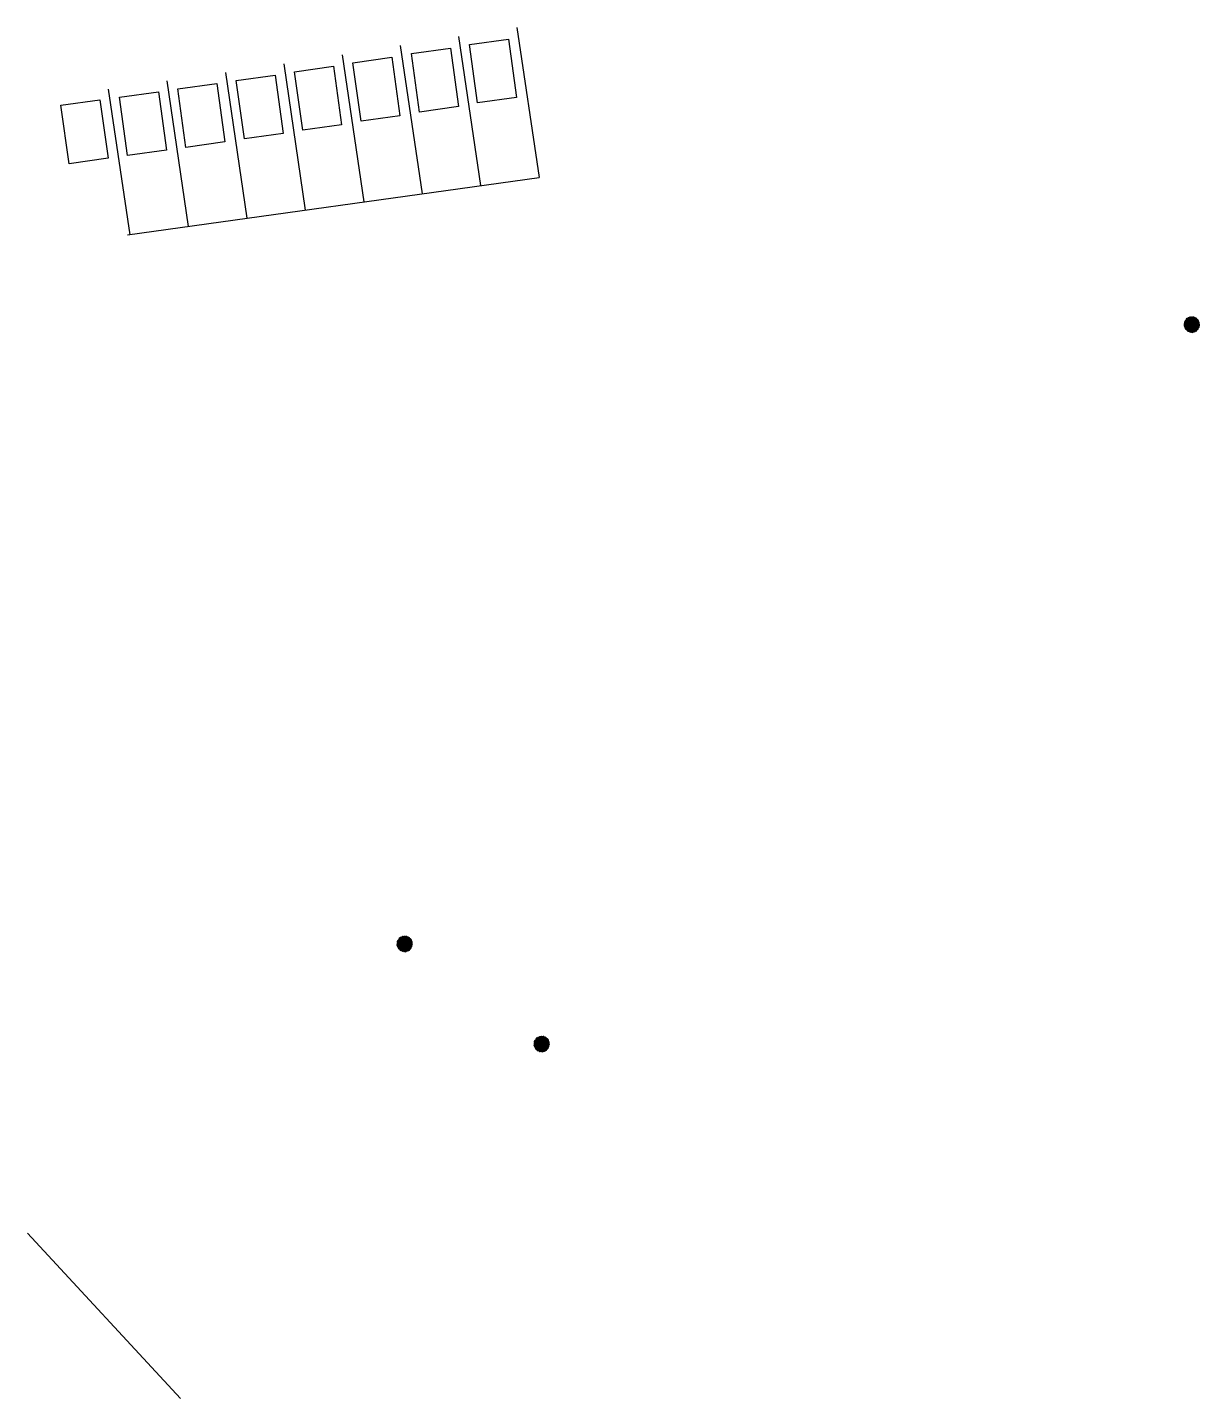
# Model space of a CAD drawing. Header units: metres. Extents: x 362096 to 727297, y 5619965 to 11243182.
# Drawn here: x 726999.3 to 727297.4, y 11242833.6 to 11243182.2 of the extents above.
import ezdxf

# ---------------------------------------------------------------- set-up
doc = ezdxf.new("R2010")
doc.units = ezdxf.units.M
doc.header["$MEASUREMENT"] = 0
doc.layers.get('0').update_dxf_attribs({"color": 252})
for name, color, linetype in [('DETACHED HOUSES', 255, 'Continuous'), ('PFL-BAUM-2D-COL', 7, 'Continuous'), ('RESIDENTIAL ROAD', 250, 'Continuous')]:
    doc.layers.add(name, color=color, linetype=linetype)
doc.layers.get('0').off()
doc.layers.get('0').freeze()

# ---------------------------------------------------------------- blocks, each defined once
blk = doc.blocks.new('PFBDRC33')
h = blk.add_hatch(color=72)
edge = h.paths.add_edge_path()
edge.add_arc((-0.107, 0.369), 0.0943, 53.29827, 155.26435)
edge.add_arc((-0.224, 0.377), 0.0442, 45.02815, 181.5814)
edge.add_arc((-0.298, 0.317), 0.0651, 63.07611, 221.45398)
edge.add_arc((-0.364, 0.227), 0.0506, 70.25972, 205.92275)
edge.add_arc((-0.412, 0.142), 0.0626, 87.83435, 240.86239)
edge.add_arc((-0.409, 0.018), 0.077, 115.09424, 219.33972)
edge.add_arc((-0.434, -0.076), 0.0569, 127.60232, 263.6733)
edge.add_arc((-0.372, -0.172), 0.0785, 150.47039, 253.12065)
edge.add_arc((-0.33, -0.264), 0.0673, 164.67232, 315.9546)
edge.add_arc((-0.236, -0.358), 0.0655, 134.49172, 319.07158)
edge.add_arc((-0.106, -0.398), 0.0802, 181.92224, 313.65698)
edge.add_arc((0.037, -0.386), 0.112, 218.89624, 324.75846)
edge.add_arc((0.163, -0.4), 0.0613, 235.9949, 355.80187)
edge.add_arc((0.259, -0.343), 0.0704, 239.99213, 386.53527)
edge.add_arc((0.337, -0.233), 0.0801, 259.06005, 370.70846)
edge.add_arc((0.347, -0.122), 0.118, 305.63666, 374.64566)
edge.add_arc((0.412, -0.028), 0.0811, 307.86781, 414.63773)
edge.add_arc((0.372, 0.097), 0.105, 325.4071, 420.16728)
edge.add_arc((0.312, 0.219), 0.117, 344.92951, 445.03848)
edge.add_arc((0.214, 0.315), 0.11, 10.52021, 112.80877)
edge.add_arc((0.122, 0.424), 0.0495, 350.37317, 525.89117)
edge.add_arc((0.009, 0.396), 0.0771, 31.91619, 141.05487)
blk.add_lwpolyline([(-0.051, 0.444, 0.476794), (-0.193, 0.408, 0.678027), (-0.268, 0.375, 0.827109), (-0.347, 0.274, 0.672371), (-0.409, 0.205, 0.788535), (-0.442, 0.087, 0.489059), (-0.469, -0.031, 0.674959), (-0.441, -0.133, 0.480463), (-0.395, -0.247, 0.776255), (-0.282, -0.311, 1.040787), (-0.186, -0.401, 0.647763), (-0.051, -0.456, 0.497831), (0.128, -0.45, 0.576228), (0.224, -0.404, 0.743635), (0.322, -0.312, 0.529743), (0.416, -0.218, 0.310551), (0.461, -0.092, 0.502783), (0.459, 0.038, 0.438762), (0.424, 0.188, 0.466887), (0.322, 0.335, 0.478522), (0.171, 0.416, 0.961633), (0.074, 0.436, 0.5158)], format="xyb", close=True)
blk.add_circle((0, 0), 0.0249)
at = {"color": 74}
for points in [[(-0.475, 0.018), (-0.459, 0.03), (-0.464, 0.015), (-0.457, 0.019)], [(-0.474, 0.149), (-0.457, 0.161), (-0.462, 0.146), (-0.455, 0.15)], [(-0.47, 0.047), (-0.453, 0.059), (-0.458, 0.044), (-0.451, 0.048)], [(-0.451, 0.168), (-0.434, 0.179), (-0.439, 0.164), (-0.433, 0.169)], [(-0.417, 0.187), (-0.4, 0.198), (-0.405, 0.183), (-0.398, 0.188)], [(-0.361, 0.314), (-0.344, 0.325), (-0.349, 0.31), (-0.342, 0.315)], [(-0.334, 0.343), (-0.317, 0.355), (-0.322, 0.34), (-0.315, 0.344)], [(-0.275, 0.203), (-0.258, 0.214), (-0.263, 0.199), (-0.256, 0.204)], [(-0.132, 0.159), (-0.115, 0.171), (-0.12, 0.156), (-0.113, 0.16)], [(-0.001, 0.452), (0.015, 0.463), (0.01, 0.448), (0.017, 0.453)], [(0.034, 0.409), (0.051, 0.42), (0.046, 0.405), (0.053, 0.41)], [(0.039, 0.433), (0.056, 0.445), (0.051, 0.43), (0.058, 0.434)], [(0.062, 0.42), (0.079, 0.432), (0.074, 0.417), (0.08, 0.421)], [(0.08, 0.401), (0.097, 0.412), (0.092, 0.397), (0.098, 0.402)], [(0.092, 0.011), (0.109, 0.022), (0.104, 0.007), (0.11, 0.012)], [(0.104, 0.456), (0.12, 0.467), (0.116, 0.452), (0.122, 0.457)], [(0.121, 0.439), (0.137, 0.451), (0.132, 0.436), (0.139, 0.44)], [(0.123, 0.358), (0.14, 0.369), (0.135, 0.354), (0.142, 0.359)], [(0.145, 0.389), (0.161, 0.4), (0.156, 0.385), (0.163, 0.39)], [(0.147, 0.439), (0.164, 0.451), (0.159, 0.436), (0.165, 0.441)], [(0.196, 0.412), (0.213, 0.423), (0.208, 0.408), (0.215, 0.413)], [(0.204, 0.384), (0.221, 0.396), (0.216, 0.381), (0.223, 0.385)], [(0.214, 0.377), (0.231, 0.389), (0.226, 0.374), (0.232, 0.378)], [(0.219, 0.289), (0.235, 0.3), (0.231, 0.285), (0.237, 0.29)], [(0.221, 0.399), (0.238, 0.41), (0.233, 0.395), (0.24, 0.4)], [(0.241, 0.382), (0.257, 0.394), (0.252, 0.379), (0.259, 0.383)], [(0.243, 0.155), (0.259, 0.166), (0.254, 0.151), (0.261, 0.156)], [(0.259, 0.334), (0.276, 0.345), (0.271, 0.33), (0.278, 0.335)], [(0.262, 0.365), (0.278, 0.377), (0.274, 0.362), (0.28, 0.366)], [(0.281, 0.289), (0.298, 0.3), (0.293, 0.285), (0.299, 0.29)], [(0.281, 0.107), (0.298, 0.118), (0.293, 0.103), (0.299, 0.108)], [(0.283, 0.195), (0.3, 0.207), (0.295, 0.192), (0.302, 0.196)], [(0.291, 0.353), (0.307, 0.365), (0.302, 0.35), (0.309, 0.354)], [(0.291, 0.317), (0.307, 0.329), (0.302, 0.314), (0.309, 0.318)], [(0.291, 0.066), (0.307, 0.077), (0.302, 0.062), (0.309, 0.067)], [(0.293, 0.028), (0.31, 0.039), (0.305, 0.024), (0.311, 0.029)], [(0.3, 0.169), (0.317, 0.18), (0.312, 0.165), (0.319, 0.17)], [(0.3, -0.011), (0.317, 0.001), (0.312, -0.014), (0.319, -0.01)], [(0.305, 0.092), (0.322, 0.104), (0.317, 0.089), (0.323, 0.093)], [(0.317, 0.298), (0.334, 0.31), (0.329, 0.295), (0.335, 0.299)], [(0.317, 0.257), (0.334, 0.269), (0.329, 0.254), (0.335, 0.258)], [(0.324, 0.202), (0.341, 0.214), (0.336, 0.199), (0.343, 0.203)], [(0.328, 0.017), (0.345, 0.029), (0.34, 0.014), (0.347, 0.018)], [(0.329, 0.155), (0.346, 0.166), (0.341, 0.151), (0.347, 0.156)], [(0.329, 0.042), (0.346, 0.053), (0.341, 0.038), (0.347, 0.043)], [(0.332, 0.224), (0.349, 0.235), (0.344, 0.22), (0.351, 0.225)], [(0.341, 0.245), (0.358, 0.257), (0.353, 0.242), (0.359, 0.247)], [(0.343, 0.064), (0.36, 0.076), (0.355, 0.061), (0.362, 0.065)], [(0.346, 0.107), (0.362, 0.118), (0.357, 0.103), (0.364, 0.108)], [(0.348, 0.291), (0.365, 0.302), (0.36, 0.287), (0.367, 0.292)], [(0.35, 0.252), (0.366, 0.263), (0.362, 0.248), (0.368, 0.253)], [(0.35, 0.03), (0.367, 0.042), (0.362, 0.027), (0.369, 0.031)], [(0.352, 0.28), (0.369, 0.291), (0.364, 0.276), (0.371, 0.281)], [(0.354, 0.225), (0.37, 0.237), (0.365, 0.222), (0.372, 0.226)], [(0.355, 0.183), (0.372, 0.195), (0.367, 0.18), (0.374, 0.184)], [(0.375, 0.13), (0.392, 0.141), (0.387, 0.126), (0.394, 0.131)], [(0.38, 0.04), (0.397, 0.051), (0.392, 0.036), (0.399, 0.041)], [(0.382, 0.054), (0.398, 0.065), (0.393, 0.05), (0.4, 0.055)], [(0.383, 0.018), (0.399, 0.03), (0.395, 0.015), (0.401, 0.02)], [(0.384, 0.104), (0.401, 0.116), (0.396, 0.101), (0.402, 0.105)], [(0.385, 0.256), (0.402, 0.267), (0.397, 0.252), (0.404, 0.257)], [(0.388, 0.084), (0.405, 0.096), (0.4, 0.081), (0.406, 0.085)], [(0.391, -0.003), (0.408, 0.008), (0.403, -0.007), (0.41, -0.002)], [(0.393, 0.267), (0.41, 0.278), (0.405, 0.263), (0.411, 0.268)], [(0.393, 0.229), (0.41, 0.24), (0.405, 0.225), (0.412, 0.23)], [(0.393, 0.059), (0.41, 0.07), (0.405, 0.055), (0.411, 0.06)], [(0.394, 0.207), (0.411, 0.219), (0.406, 0.204), (0.413, 0.208)], [(0.398, 0.028), (0.415, 0.039), (0.41, 0.024), (0.417, 0.029)], [(0.401, 0.149), (0.417, 0.161), (0.412, 0.146), (0.419, 0.15)], [(0.405, 0.193), (0.422, 0.204), (0.417, 0.189), (0.424, 0.194)], [(0.405, 0.08), (0.422, 0.092), (0.417, 0.077), (0.424, 0.081)], [(0.408, 0.102), (0.425, 0.114), (0.42, 0.099), (0.427, 0.103)], [(0.409, 0.017), (0.426, 0.029), (0.421, 0.014), (0.428, 0.018)], [(0.42, 0.048), (0.436, 0.059), (0.431, 0.044), (0.438, 0.049)], [(0.42, 0.002), (0.436, 0.013), (0.431, -0.002), (0.438, 0.003)], [(0.423, 0.126), (0.44, 0.138), (0.435, 0.123), (0.442, 0.127)], [(0.425, 0.101), (0.441, 0.112), (0.436, 0.097), (0.443, 0.102)], [(0.429, 0.064), (0.446, 0.075), (0.441, 0.06), (0.448, 0.065)], [(0.435, 0.032), (0.451, 0.044), (0.447, 0.029), (0.453, 0.033)], [(0.444, -0.004), (0.46, 0.007), (0.455, -0.008), (0.462, -0.003)], [(0.446, 0.116), (0.463, 0.128), (0.458, 0.113), (0.465, 0.117)], [(0.45, 0.081), (0.467, 0.092), (0.462, 0.077), (0.469, 0.082)], [(-0.466, -0.012), (-0.449, -0.001), (-0.454, -0.016), (-0.447, -0.011)], [(-0.423, -0.169), (-0.406, -0.157), (-0.411, -0.172), (-0.404, -0.167)], [(-0.397, -0.228), (-0.38, -0.216), (-0.385, -0.231), (-0.378, -0.227)], [(-0.387, -0.293), (-0.37, -0.282), (-0.375, -0.297), (-0.368, -0.292)], [(-0.298, -0.339), (-0.282, -0.327), (-0.286, -0.342), (-0.28, -0.338)], [(-0.275, -0.346), (-0.259, -0.335), (-0.264, -0.35), (-0.257, -0.345)], [(-0.266, -0.358), (-0.25, -0.346), (-0.255, -0.361), (-0.248, -0.357)], [(-0.26, -0.386), (-0.243, -0.375), (-0.248, -0.39), (-0.241, -0.385)], [(-0.241, -0.395), (-0.225, -0.384), (-0.23, -0.399), (-0.223, -0.394)], [(-0.216, -0.124), (-0.199, -0.113), (-0.204, -0.128), (-0.197, -0.123)], [(-0.155, -0.451), (-0.138, -0.44), (-0.143, -0.455), (-0.136, -0.45)], [(-0.143, -0.439), (-0.126, -0.428), (-0.131, -0.443), (-0.124, -0.438)], [(-0.14, -0.396), (-0.124, -0.384), (-0.129, -0.399), (-0.122, -0.395)], [(-0.124, -0.464), (-0.107, -0.453), (-0.112, -0.468), (-0.105, -0.463)], [(-0.098, -0.268), (-0.081, -0.257), (-0.086, -0.272), (-0.079, -0.267)], [(-0.057, -0.438), (-0.041, -0.427), (-0.046, -0.442), (-0.039, -0.437)], [(-0.057, -0.453), (-0.041, -0.442), (-0.046, -0.457), (-0.039, -0.452)], [(-0.045, -0.367), (-0.028, -0.356), (-0.033, -0.371), (-0.026, -0.366)], [(-0.024, -0.466), (-0.008, -0.455), (-0.012, -0.47), (-0.006, -0.465)], [(-0.023, -0.446), (-0.006, -0.435), (-0.011, -0.45), (-0.005, -0.445)], [(-0.021, -0.42), (-0.004, -0.408), (-0.009, -0.423), (-0.002, -0.419)], [(-0.004, -0.474), (0.013, -0.463), (0.008, -0.478), (0.015, -0.473)], [(0.006, -0.398), (0.022, -0.387), (0.017, -0.402), (0.024, -0.397)], [(0.007, -0.422), (0.024, -0.41), (0.019, -0.425), (0.026, -0.42)], [(0.011, -0.446), (0.028, -0.434), (0.023, -0.449), (0.03, -0.445)], [(0.022, -0.492), (0.039, -0.48), (0.034, -0.495), (0.041, -0.491)], [(0.027, -0.367), (0.044, -0.356), (0.039, -0.371), (0.046, -0.366)], [(0.032, -0.461), (0.049, -0.449), (0.044, -0.464), (0.051, -0.459)], [(0.042, -0.477), (0.059, -0.465), (0.054, -0.48), (0.061, -0.476)], [(0.049, -0.394), (0.065, -0.382), (0.061, -0.397), (0.067, -0.392)], [(0.061, -0.462), (0.077, -0.451), (0.072, -0.466), (0.079, -0.461)], [(0.063, -0.379), (0.08, -0.368), (0.075, -0.383), (0.082, -0.378)], [(0.063, -0.443), (0.079, -0.432), (0.074, -0.447), (0.081, -0.442)], [(0.066, -0.424), (0.082, -0.413), (0.077, -0.428), (0.084, -0.423)], [(0.07, -0.113), (0.087, -0.102), (0.082, -0.117), (0.089, -0.112)], [(0.075, -0.47), (0.092, -0.459), (0.087, -0.474), (0.094, -0.469)], [(0.078, -0.411), (0.095, -0.4), (0.09, -0.415), (0.097, -0.41)], [(0.082, -0.395), (0.099, -0.383), (0.094, -0.398), (0.101, -0.394)], [(0.092, -0.447), (0.109, -0.435), (0.104, -0.45), (0.111, -0.446)], [(0.094, -0.422), (0.111, -0.411), (0.106, -0.426), (0.113, -0.421)], [(0.119, -0.441), (0.135, -0.43), (0.131, -0.445), (0.137, -0.44)], [(0.123, -0.406), (0.139, -0.395), (0.135, -0.41), (0.141, -0.405)], [(0.128, -0.046), (0.144, -0.035), (0.14, -0.05), (0.146, -0.045)], [(0.134, -0.361), (0.151, -0.349), (0.146, -0.364), (0.153, -0.36)], [(0.135, -0.334), (0.152, -0.322), (0.147, -0.337), (0.153, -0.333)], [(0.147, -0.431), (0.164, -0.419), (0.159, -0.434), (0.165, -0.43)], [(0.157, -0.291), (0.173, -0.279), (0.168, -0.294), (0.175, -0.29)], [(0.16, -0.449), (0.176, -0.437), (0.171, -0.452), (0.178, -0.448)], [(0.171, -0.395), (0.188, -0.383), (0.183, -0.398), (0.189, -0.394)], [(0.176, -0.135), (0.192, -0.124), (0.187, -0.139), (0.194, -0.134)], [(0.176, -0.415), (0.192, -0.404), (0.187, -0.419), (0.194, -0.414)], [(0.178, -0.027), (0.195, -0.016), (0.19, -0.031), (0.197, -0.026)], [(0.178, -0.451), (0.195, -0.44), (0.19, -0.455), (0.197, -0.45)], [(0.185, -0.269), (0.202, -0.258), (0.197, -0.273), (0.204, -0.268)], [(0.197, -0.382), (0.214, -0.37), (0.209, -0.385), (0.216, -0.38)], [(0.201, -0.408), (0.217, -0.396), (0.212, -0.411), (0.219, -0.407)], [(0.203, -0.357), (0.219, -0.345), (0.214, -0.36), (0.221, -0.356)], [(0.209, -0.336), (0.226, -0.325), (0.221, -0.34), (0.228, -0.335)], [(0.216, -0.214), (0.233, -0.203), (0.228, -0.218), (0.235, -0.213)], [(0.217, -0.377), (0.233, -0.366), (0.228, -0.381), (0.235, -0.376)], [(0.219, -0.181), (0.235, -0.169), (0.231, -0.184), (0.237, -0.179)], [(0.22, -0.299), (0.237, -0.287), (0.232, -0.302), (0.239, -0.297)], [(0.226, -0.344), (0.242, -0.333), (0.237, -0.348), (0.244, -0.343)], [(0.232, -0.046), (0.249, -0.035), (0.244, -0.05), (0.25, -0.045)], [(0.233, -0.255), (0.25, -0.243), (0.245, -0.258), (0.252, -0.254)], [(0.238, -0.135), (0.255, -0.124), (0.25, -0.139), (0.256, -0.134)], [(0.238, -0.395), (0.255, -0.383), (0.25, -0.398), (0.257, -0.394)], [(0.241, -0.307), (0.257, -0.296), (0.252, -0.311), (0.259, -0.306)], [(0.242, -0.238), (0.259, -0.226), (0.254, -0.241), (0.261, -0.237)], [(0.243, -0.181), (0.259, -0.169), (0.254, -0.184), (0.261, -0.179)], [(0.247, -0.094), (0.264, -0.083), (0.259, -0.098), (0.266, -0.093)], [(0.251, -0.406), (0.268, -0.395), (0.263, -0.41), (0.27, -0.405)], [(0.252, -0.209), (0.269, -0.198), (0.264, -0.213), (0.271, -0.208)], [(0.255, -0.059), (0.271, -0.047), (0.266, -0.062), (0.273, -0.058)], [(0.257, -0.228), (0.274, -0.216), (0.269, -0.231), (0.276, -0.226)], [(0.26, -0.135), (0.276, -0.124), (0.272, -0.139), (0.278, -0.134)], [(0.262, -0.375), (0.279, -0.363), (0.274, -0.378), (0.28, -0.373)], [(0.265, -0.111), (0.281, -0.099), (0.277, -0.114), (0.283, -0.11)], [(0.267, -0.329), (0.284, -0.317), (0.279, -0.332), (0.286, -0.328)], [(0.267, -0.394), (0.283, -0.382), (0.278, -0.397), (0.285, -0.392)], [(0.269, -0.25), (0.286, -0.238), (0.281, -0.253), (0.288, -0.249)], [(0.27, -0.089), (0.287, -0.078), (0.282, -0.093), (0.288, -0.088)], [(0.279, -0.314), (0.295, -0.302), (0.291, -0.317), (0.297, -0.313)], [(0.28, -0.271), (0.297, -0.259), (0.292, -0.274), (0.299, -0.27)], [(0.281, -0.195), (0.298, -0.183), (0.293, -0.198), (0.3, -0.193)], [(0.281, -0.343), (0.298, -0.331), (0.293, -0.346), (0.3, -0.342)], [(0.281, -0.362), (0.298, -0.351), (0.293, -0.366), (0.299, -0.361)], [(0.289, -0.12), (0.306, -0.108), (0.301, -0.123), (0.307, -0.119)], [(0.291, -0.087), (0.307, -0.076), (0.302, -0.091), (0.309, -0.086)], [(0.294, -0.239), (0.311, -0.228), (0.306, -0.243), (0.313, -0.238)], [(0.295, -0.163), (0.312, -0.151), (0.307, -0.166), (0.314, -0.162)], [(0.295, -0.371), (0.312, -0.359), (0.307, -0.374), (0.314, -0.37)], [(0.298, -0.224), (0.314, -0.212), (0.309, -0.227), (0.316, -0.223)], [(0.298, -0.293), (0.314, -0.282), (0.309, -0.297), (0.316, -0.292)], [(0.305, -0.123), (0.322, -0.112), (0.317, -0.127), (0.323, -0.122)], [(0.31, -0.252), (0.326, -0.241), (0.321, -0.256), (0.328, -0.251)], [(0.311, -0.093), (0.327, -0.082), (0.322, -0.097), (0.329, -0.092)], [(0.313, -0.2), (0.33, -0.188), (0.325, -0.203), (0.332, -0.199)], [(0.313, -0.306), (0.33, -0.294), (0.325, -0.309), (0.332, -0.305)], [(0.318, -0.27), (0.335, -0.258), (0.33, -0.273), (0.337, -0.269)], [(0.321, -0.115), (0.337, -0.103), (0.332, -0.118), (0.339, -0.114)], [(0.322, -0.013), (0.339, -0.002), (0.334, -0.017), (0.34, -0.012)], [(0.322, -0.031), (0.339, -0.02), (0.334, -0.035), (0.34, -0.03)], [(0.324, -0.176), (0.341, -0.164), (0.336, -0.179), (0.343, -0.175)], [(0.328, -0.055), (0.345, -0.044), (0.34, -0.059), (0.347, -0.054)], [(0.336, -0.219), (0.353, -0.207), (0.348, -0.222), (0.355, -0.218)], [(0.339, -0.288), (0.355, -0.276), (0.35, -0.291), (0.357, -0.287)], [(0.342, -0.234), (0.359, -0.222), (0.354, -0.237), (0.361, -0.233)], [(0.35, -0.291), (0.367, -0.279), (0.362, -0.294), (0.369, -0.29)], [(0.352, -0.026), (0.369, -0.014), (0.364, -0.029), (0.371, -0.025)], [(0.356, -0.07), (0.373, -0.059), (0.368, -0.074), (0.375, -0.069)], [(0.36, -0.044), (0.377, -0.033), (0.372, -0.048), (0.378, -0.043)], [(0.367, -0.161), (0.384, -0.15), (0.379, -0.165), (0.386, -0.16)], [(0.37, -0.2), (0.386, -0.188), (0.381, -0.203), (0.388, -0.199)], [(0.371, -0.137), (0.388, -0.126), (0.383, -0.141), (0.39, -0.136)], [(0.374, -0.267), (0.391, -0.255), (0.386, -0.27), (0.393, -0.266)], [(0.378, -0.022), (0.394, -0.011), (0.389, -0.026), (0.396, -0.021)], [(0.38, -0.245), (0.397, -0.234), (0.392, -0.249), (0.399, -0.244)], [(0.39, -0.111), (0.407, -0.099), (0.402, -0.114), (0.409, -0.11)], [(0.393, -0.049), (0.41, -0.037), (0.405, -0.052), (0.412, -0.048)], [(0.393, -0.152), (0.41, -0.14), (0.405, -0.155), (0.412, -0.151)], [(0.395, -0.083), (0.412, -0.072), (0.407, -0.087), (0.414, -0.082)], [(0.398, -0.111), (0.415, -0.1), (0.41, -0.115), (0.417, -0.11)], [(0.401, -0.131), (0.417, -0.12), (0.412, -0.135), (0.419, -0.13)], [(0.403, -0.088), (0.42, -0.077), (0.415, -0.092), (0.422, -0.087)], [(0.408, -0.035), (0.424, -0.023), (0.42, -0.038), (0.426, -0.033)], [(0.413, -0.167), (0.43, -0.155), (0.425, -0.17), (0.432, -0.166)], [(0.415, -0.193), (0.431, -0.182), (0.426, -0.197), (0.433, -0.192)], [(0.417, -0.06), (0.434, -0.049), (0.429, -0.064), (0.436, -0.059)], [(0.418, -0.105), (0.435, -0.093), (0.43, -0.108), (0.437, -0.103)], [(0.42, -0.02), (0.436, -0.008), (0.431, -0.023), (0.438, -0.019)], [(0.427, -0.188), (0.444, -0.176), (0.439, -0.191), (0.446, -0.187)], [(0.432, -0.176), (0.448, -0.164), (0.444, -0.179), (0.45, -0.175)], [(0.436, -0.049), (0.453, -0.037), (0.448, -0.052), (0.455, -0.048)], [(0.444, -0.111), (0.46, -0.1), (0.456, -0.115), (0.462, -0.11)], [(0.445, -0.08), (0.462, -0.069), (0.457, -0.084), (0.463, -0.079)], [(0.451, -0.017), (0.468, -0.006), (0.463, -0.021), (0.47, -0.016)]]:
    blk.add_solid(points, dxfattribs=at)
at = {"color": 104}
for points in [[(-0.441, 0.118), (-0.458, 0.12), (-0.447, 0.133)], [(-0.424, 0.18), (-0.442, 0.181), (-0.43, 0.194)], [(-0.409, 0.187), (-0.426, 0.188), (-0.415, 0.201)], [(-0.394, 0.234), (-0.387, 0.218), (-0.404, 0.222)], [(-0.339, 0.339), (-0.357, 0.341), (-0.346, 0.354)], [(-0.245, 0.378), (-0.262, 0.379), (-0.251, 0.392)], [(-0.219, 0.399), (-0.237, 0.401), (-0.226, 0.414)], [(-0.165, 0.437), (-0.158, 0.421), (-0.174, 0.424)], [(-0.134, 0.393), (-0.151, 0.394), (-0.14, 0.407)], [(-0.126, 0.432), (-0.143, 0.434), (-0.132, 0.446)], [(-0.108, 0.458), (-0.1, 0.442), (-0.117, 0.446)], [(-0.076, 0.444), (-0.093, 0.445), (-0.082, 0.458)], [(-0.073, 0.429), (-0.091, 0.431), (-0.08, 0.444)], [(-0.052, 0.427), (-0.069, 0.428), (-0.058, 0.441)], [(-0.014, 0.444), (-0.031, 0.445), (-0.02, 0.458)], [(-0.014, 0.396), (-0.031, 0.397), (-0.02, 0.41)], [(-0.006, 0.405), (-0.024, 0.407), (-0.013, 0.42)], [(0.013, 0.429), (-0.005, 0.431), (0.006, 0.444)], [(0.02, 0.405), (0.002, 0.407), (0.014, 0.42)], [(0.037, 0.379), (0.019, 0.381), (0.03, 0.393)], [(0.056, 0.341), (0.038, 0.342), (0.049, 0.355)], [(0.07, 0.389), (0.053, 0.39), (0.064, 0.403)], [(0.087, 0.293), (0.069, 0.294), (0.081, 0.307)], [(0.092, 0.341), (0.074, 0.342), (0.085, 0.355)], [(0.095, 0.436), (0.077, 0.437), (0.088, 0.45)], [(0.094, 0.367), (0.077, 0.369), (0.088, 0.381)], [(0.106, 0.409), (0.089, 0.411), (0.1, 0.424)], [(0.111, 0.324), (0.093, 0.325), (0.104, 0.338)], [(0.116, 0.29), (0.098, 0.292), (0.109, 0.305)], [(0.123, 0.357), (0.105, 0.359), (0.116, 0.372)], [(0.124, 0.419), (0.106, 0.421), (0.117, 0.434)], [(0.129, 0.379), (0.111, 0.38), (0.123, 0.393)], [(0.135, 0.41), (0.117, 0.412), (0.128, 0.424)], [(0.145, 0.409), (0.128, 0.411), (0.139, 0.424)], [(0.152, 0.427), (0.134, 0.429), (0.145, 0.441)], [(0.154, 0.319), (0.136, 0.321), (0.148, 0.333)], [(0.161, 0.266), (0.144, 0.268), (0.155, 0.281)], [(0.168, 0.31), (0.151, 0.311), (0.162, 0.324)], [(0.171, 0.372), (0.153, 0.373), (0.164, 0.386)], [(0.173, 0.247), (0.156, 0.249), (0.167, 0.262)], [(0.175, 0.342), (0.157, 0.344), (0.168, 0.356)], [(0.171, 0.357), (0.179, 0.341), (0.162, 0.344)], [(0.182, 0.392), (0.165, 0.393), (0.176, 0.406)], [(0.194, 0.362), (0.176, 0.364), (0.187, 0.377)], [(0.195, 0.207), (0.177, 0.208), (0.188, 0.221)], [(0.199, 0.329), (0.182, 0.33), (0.193, 0.343)], [(0.199, 0.276), (0.182, 0.278), (0.193, 0.29)], [(0.202, 0.135), (0.184, 0.136), (0.195, 0.149)], [(0.204, 0.343), (0.187, 0.345), (0.198, 0.357)], [(0.214, 0.288), (0.196, 0.29), (0.207, 0.302)], [(0.207, 0.157), (0.214, 0.141), (0.198, 0.144)], [(0.216, 0.219), (0.199, 0.22), (0.21, 0.233)], [(0.221, 0.372), (0.203, 0.373), (0.215, 0.386)], [(0.223, 0.352), (0.205, 0.354), (0.216, 0.367)], [(0.215, 0.04), (0.222, 0.024), (0.205, 0.027)], [(0.223, 0.228), (0.206, 0.23), (0.217, 0.242)], [(0.225, 0.304), (0.208, 0.306), (0.219, 0.318)], [(0.233, 0.329), (0.215, 0.331), (0.227, 0.344)], [(0.234, 0.355), (0.217, 0.356), (0.228, 0.369)], [(0.243, 0.176), (0.225, 0.177), (0.236, 0.19)], [(0.236, 0.134), (0.243, 0.118), (0.227, 0.121)], [(0.236, 0.013), (0.243, -0.003), (0.227, 0.001)], [(0.241, 0.334), (0.248, 0.318), (0.232, 0.321)], [(0.241, 0.291), (0.248, 0.275), (0.232, 0.278)], [(0.254, 0.245), (0.237, 0.247), (0.248, 0.259)], [(0.257, 0.144), (0.239, 0.146), (0.251, 0.159)], [(0.249, 0.101), (0.256, 0.085), (0.239, 0.088)], [(0.262, 0.214), (0.244, 0.215), (0.255, 0.228)], [(0.262, 0.39), (0.245, 0.392), (0.256, 0.405)], [(0.265, 0.365), (0.247, 0.366), (0.258, 0.379)], [(0.264, 0.312), (0.247, 0.314), (0.258, 0.326)], [(0.264, 0.058), (0.247, 0.06), (0.258, 0.073)], [(0.258, 0.274), (0.265, 0.258), (0.248, 0.262)], [(0.259, 0.028), (0.266, 0.012), (0.25, 0.016)], [(0.269, 0.111), (0.251, 0.112), (0.262, 0.125)], [(0.261, 0.197), (0.269, 0.181), (0.252, 0.184)], [(0.263, 0.234), (0.27, 0.218), (0.253, 0.221)], [(0.274, 0.276), (0.256, 0.278), (0.267, 0.29)], [(0.265, 0.101), (0.273, 0.085), (0.256, 0.088)], [(0.269, 0.311), (0.276, 0.295), (0.26, 0.299)], [(0.27, 0.154), (0.278, 0.138), (0.261, 0.141)], [(0.284, 0.35), (0.266, 0.351), (0.277, 0.364)], [(0.278, 0.257), (0.285, 0.241), (0.269, 0.244)], [(0.286, 0.006), (0.269, 0.008), (0.28, 0.02)], [(0.279, 0.285), (0.286, 0.269), (0.27, 0.272)], [(0.282, 0.248), (0.289, 0.232), (0.272, 0.235)], [(0.284, 0.276), (0.292, 0.26), (0.275, 0.263)], [(0.294, 0.317), (0.276, 0.318), (0.287, 0.331)], [(0.295, 0.371), (0.278, 0.373), (0.289, 0.386)], [(0.299, 0.37), (0.281, 0.372), (0.293, 0.384)], [(0.291, 0.084), (0.298, 0.068), (0.281, 0.072)], [(0.292, 0.323), (0.299, 0.307), (0.283, 0.31)], [(0.305, 0.154), (0.287, 0.156), (0.298, 0.168)], [(0.308, 0.334), (0.29, 0.336), (0.301, 0.349)], [(0.299, 0.293), (0.307, 0.277), (0.29, 0.281)], [(0.307, 0.245), (0.29, 0.247), (0.301, 0.259)], [(0.303, 0.221), (0.311, 0.205), (0.294, 0.209)], [(0.303, 0.143), (0.311, 0.127), (0.294, 0.13)], [(0.311, 0.306), (0.318, 0.29), (0.302, 0.293)], [(0.322, 0.266), (0.304, 0.268), (0.315, 0.28)], [(0.313, 0.157), (0.321, 0.141), (0.304, 0.144)], [(0.324, 0.308), (0.307, 0.309), (0.318, 0.322)], [(0.319, 0.201), (0.326, 0.185), (0.309, 0.188)], [(0.327, -0.01), (0.309, -0.009), (0.32, 0.004)], [(0.32, 0.229), (0.327, 0.213), (0.311, 0.216)], [(0.329, 0.327), (0.312, 0.328), (0.323, 0.341)], [(0.322, 0.247), (0.33, 0.231), (0.313, 0.234)], [(0.332, 0.282), (0.314, 0.284), (0.325, 0.297)], [(0.326, 0.078), (0.333, 0.062), (0.317, 0.065)], [(0.33, 0.05), (0.337, 0.034), (0.321, 0.037)], [(0.332, 0.125), (0.34, 0.109), (0.323, 0.112)], [(0.334, 0.187), (0.341, 0.171), (0.324, 0.174)], [(0.339, 0.253), (0.346, 0.237), (0.33, 0.24)], [(0.34, 0.137), (0.347, 0.121), (0.331, 0.125)], [(0.352, 0.267), (0.335, 0.269), (0.346, 0.282)], [(0.355, 0.201), (0.337, 0.203), (0.348, 0.216)], [(0.346, 0.208), (0.354, 0.193), (0.337, 0.196)], [(0.355, 0.175), (0.337, 0.176), (0.348, 0.189)], [(0.356, 0.308), (0.338, 0.309), (0.35, 0.322)], [(0.365, 0.312), (0.347, 0.314), (0.358, 0.326)], [(0.369, 0.083), (0.351, 0.085), (0.362, 0.098)], [(0.369, 0.137), (0.352, 0.139), (0.363, 0.152)], [(0.371, 0.158), (0.354, 0.16), (0.365, 0.173)], [(0.374, 0.118), (0.356, 0.119), (0.367, 0.132)], [(0.379, 0.191), (0.361, 0.193), (0.372, 0.205)], [(0.381, 0.295), (0.364, 0.297), (0.375, 0.309)], [(0.384, 0.105), (0.366, 0.107), (0.377, 0.119)], [(0.386, 0.011), (0.369, 0.013), (0.38, 0.025)], [(0.389, 0.276), (0.371, 0.278), (0.382, 0.29)], [(0.389, 0.109), (0.371, 0.11), (0.383, 0.123)], [(0.389, 0.086), (0.371, 0.088), (0.383, 0.1)], [(0.396, 0.211), (0.378, 0.213), (0.389, 0.226)], [(0.398, 0.186), (0.38, 0.188), (0.391, 0.2)], [(0.4, 0.234), (0.383, 0.236), (0.394, 0.249)], [(0.407, 0.158), (0.389, 0.16), (0.4, 0.173)], [(0.41, 0.176), (0.393, 0.177), (0.404, 0.19)], [(0.417, 0.242), (0.399, 0.243), (0.41, 0.256)], [(0.423, 0.165), (0.406, 0.166), (0.417, 0.179)], [(0.441, 0.045), (0.423, 0.047), (0.435, 0.06)], [(0.443, 0.076), (0.426, 0.077), (0.437, 0.09)], [(0.448, 0.144), (0.431, 0.146), (0.442, 0.159)], [(0.46, 0.089), (0.443, 0.091), (0.454, 0.104)], [(0.461, 0.02), (0.444, 0.022), (0.455, 0.034)], [(0.462, 0.054), (0.445, 0.056), (0.456, 0.069)], [(0.474, 0.097), (0.456, 0.099), (0.468, 0.112)], [(-0.448, -0.036), (-0.466, -0.034), (-0.455, -0.021)], [(-0.441, -0.093), (-0.458, -0.091), (-0.447, -0.078)], [(-0.421, -0.126), (-0.439, -0.125), (-0.428, -0.112)], [(-0.43, -0.144), (-0.423, -0.16), (-0.439, -0.157)], [(-0.414, -0.106), (-0.431, -0.104), (-0.42, -0.091)], [(-0.421, -0.211), (-0.414, -0.227), (-0.43, -0.223)], [(-0.411, -0.176), (-0.429, -0.174), (-0.417, -0.161)], [(-0.389, -0.239), (-0.407, -0.237), (-0.396, -0.224)], [(-0.373, -0.259), (-0.39, -0.258), (-0.379, -0.245)], [(-0.327, -0.327), (-0.345, -0.325), (-0.334, -0.313)], [(-0.324, -0.274), (-0.317, -0.29), (-0.334, -0.287)], [(-0.267, -0.396), (-0.285, -0.395), (-0.274, -0.382)], [(-0.227, -0.416), (-0.245, -0.415), (-0.234, -0.402)], [(-0.153, -0.423), (-0.17, -0.421), (-0.159, -0.408)], [(-0.146, -0.426), (-0.164, -0.425), (-0.153, -0.412)], [(-0.155, -0.429), (-0.147, -0.445), (-0.164, -0.442)], [(-0.136, -0.416), (-0.154, -0.415), (-0.142, -0.402)], [(-0.129, -0.356), (-0.146, -0.354), (-0.135, -0.341)], [(-0.113, -0.435), (-0.131, -0.434), (-0.12, -0.421)], [(-0.109, -0.42), (-0.127, -0.418), (-0.116, -0.406)], [(-0.092, -0.45), (-0.109, -0.449), (-0.098, -0.436)], [(-0.092, -0.453), (-0.085, -0.469), (-0.102, -0.466)], [(-0.076, -0.356), (-0.093, -0.354), (-0.082, -0.341)], [(-0.076, -0.409), (-0.069, -0.425), (-0.085, -0.422)], [(-0.064, -0.449), (-0.081, -0.448), (-0.07, -0.435)], [(-0.02, -0.149), (-0.013, -0.165), (-0.029, -0.162)], [(-0.019, -0.38), (-0.012, -0.396), (-0.028, -0.392)], [(-0.014, -0.324), (-0.006, -0.34), (-0.023, -0.337)], [(0.01, -0.434), (-0.008, -0.432), (0.003, -0.42)], [(0.012, -0.45), (-0.005, -0.449), (0.006, -0.436)], [(0.008, -0.36), (0.015, -0.376), (-0.001, -0.372)], [(0.017, -0.097), (0, -0.096), (0.011, -0.083)], [(0.02, -0.472), (0.002, -0.47), (0.014, -0.458)], [(0.02, -0.492), (0.002, -0.491), (0.014, -0.478)], [(0.023, -0.186), (0.03, -0.202), (0.014, -0.198)], [(0.034, -0.463), (0.016, -0.462), (0.027, -0.449)], [(0.034, -0.273), (0.042, -0.289), (0.025, -0.286)], [(0.045, -0.425), (0.028, -0.423), (0.039, -0.411)], [(0.038, -0.206), (0.046, -0.222), (0.029, -0.219)], [(0.041, -0.377), (0.048, -0.393), (0.031, -0.39)], [(0.052, -0.447), (0.034, -0.445), (0.045, -0.432)], [(0.048, -0.039), (0.056, -0.055), (0.039, -0.051)], [(0.051, -0.117), (0.058, -0.133), (0.042, -0.13)], [(0.059, -0.412), (0.042, -0.411), (0.053, -0.398)], [(0.06, -0.343), (0.067, -0.359), (0.051, -0.356)], [(0.064, -0.239), (0.071, -0.255), (0.054, -0.252)], [(0.066, -0.304), (0.073, -0.32), (0.057, -0.316)], [(0.069, -0.164), (0.076, -0.18), (0.059, -0.177)], [(0.071, -0.304), (0.078, -0.32), (0.062, -0.316)], [(0.074, -0.283), (0.081, -0.299), (0.064, -0.296)], [(0.082, -0.414), (0.065, -0.412), (0.076, -0.399)], [(0.076, -0.339), (0.084, -0.355), (0.067, -0.352)], [(0.08, -0.007), (0.087, -0.023), (0.071, -0.02)], [(0.092, -0.268), (0.075, -0.266), (0.086, -0.254)], [(0.089, -0.32), (0.096, -0.336), (0.08, -0.333)], [(0.105, -0.372), (0.087, -0.37), (0.098, -0.358)], [(0.118, -0.303), (0.1, -0.302), (0.111, -0.289)], [(0.118, -0.435), (0.1, -0.434), (0.111, -0.421)], [(0.118, -0.219), (0.101, -0.218), (0.112, -0.205)], [(0.12, -0.263), (0.103, -0.261), (0.114, -0.248)], [(0.12, -0.407), (0.103, -0.406), (0.114, -0.393)], [(0.113, -0.171), (0.12, -0.187), (0.104, -0.183)], [(0.123, -0.286), (0.105, -0.285), (0.116, -0.272)], [(0.13, -0.093), (0.113, -0.091), (0.124, -0.079)], [(0.126, -0.122), (0.133, -0.138), (0.116, -0.135)], [(0.134, -0.348), (0.117, -0.346), (0.128, -0.333)], [(0.137, -0.396), (0.119, -0.394), (0.13, -0.382)], [(0.133, -0.008), (0.141, -0.024), (0.124, -0.021)], [(0.144, -0.264), (0.127, -0.262), (0.138, -0.25)], [(0.145, -0.428), (0.128, -0.426), (0.139, -0.413)], [(0.141, -0.204), (0.148, -0.22), (0.132, -0.216)], [(0.149, -0.237), (0.132, -0.236), (0.143, -0.223)], [(0.149, -0.296), (0.132, -0.294), (0.143, -0.281)], [(0.156, -0.249), (0.138, -0.247), (0.149, -0.235)], [(0.161, -0.393), (0.143, -0.392), (0.154, -0.379)], [(0.154, -0.16), (0.161, -0.176), (0.144, -0.173)], [(0.166, -0.262), (0.148, -0.261), (0.16, -0.248)], [(0.161, -0.134), (0.169, -0.15), (0.152, -0.146)], [(0.175, -0.244), (0.157, -0.242), (0.168, -0.229)], [(0.169, -0.157), (0.176, -0.173), (0.16, -0.169)], [(0.183, -0.088), (0.165, -0.086), (0.176, -0.073)], [(0.183, -0.322), (0.165, -0.321), (0.176, -0.308)], [(0.187, -0.04), (0.17, -0.038), (0.181, -0.025)], [(0.187, -0.351), (0.17, -0.349), (0.181, -0.337)], [(0.189, -0.343), (0.171, -0.341), (0.182, -0.328)], [(0.196, -0.253), (0.179, -0.251), (0.19, -0.238)], [(0.197, -0.302), (0.18, -0.301), (0.191, -0.288)], [(0.202, -0.181), (0.184, -0.179), (0.195, -0.167)], [(0.193, -0.427), (0.2, -0.443), (0.184, -0.439)], [(0.202, -0.373), (0.185, -0.372), (0.196, -0.359)], [(0.204, -0.061), (0.187, -0.06), (0.198, -0.047)], [(0.206, -0.319), (0.189, -0.317), (0.2, -0.304)], [(0.207, -0.406), (0.189, -0.404), (0.2, -0.392)], [(0.198, -0.41), (0.205, -0.426), (0.189, -0.423)], [(0.209, -0.111), (0.191, -0.109), (0.202, -0.096)], [(0.211, -0.25), (0.194, -0.249), (0.205, -0.236)], [(0.214, -0.213), (0.196, -0.212), (0.208, -0.199)], [(0.208, -0.148), (0.215, -0.164), (0.199, -0.16)], [(0.219, -0.287), (0.201, -0.285), (0.213, -0.273)], [(0.22, -0.094), (0.203, -0.093), (0.214, -0.08)], [(0.225, -0.231), (0.208, -0.229), (0.219, -0.217)], [(0.225, -0.334), (0.208, -0.332), (0.219, -0.319)], [(0.229, -0.249), (0.212, -0.247), (0.223, -0.235)], [(0.233, -0.148), (0.215, -0.146), (0.227, -0.133)], [(0.235, -0.114), (0.218, -0.112), (0.229, -0.1)], [(0.241, -0.237), (0.223, -0.236), (0.234, -0.223)], [(0.243, -0.028), (0.225, -0.026), (0.236, -0.014)], [(0.247, -0.32), (0.23, -0.318), (0.241, -0.306)], [(0.252, -0.363), (0.235, -0.361), (0.246, -0.349)], [(0.257, -0.281), (0.24, -0.279), (0.251, -0.266)], [(0.262, -0.085), (0.244, -0.084), (0.255, -0.071)], [(0.262, -0.38), (0.244, -0.378), (0.255, -0.365)], [(0.266, -0.232), (0.248, -0.231), (0.26, -0.218)], [(0.27, -0.042), (0.252, -0.041), (0.263, -0.028)], [(0.271, -0.202), (0.253, -0.2), (0.265, -0.188)], [(0.271, -0.259), (0.253, -0.257), (0.265, -0.245)], [(0.271, -0.363), (0.253, -0.361), (0.265, -0.349)], [(0.268, -0.144), (0.275, -0.16), (0.258, -0.157)], [(0.276, -0.301), (0.259, -0.299), (0.27, -0.286)], [(0.284, -0.017), (0.266, -0.015), (0.277, -0.002)], [(0.286, -0.087), (0.269, -0.085), (0.28, -0.072)], [(0.288, -0.033), (0.27, -0.031), (0.282, -0.018)], [(0.289, -0.064), (0.271, -0.062), (0.282, -0.049)], [(0.289, -0.237), (0.271, -0.236), (0.282, -0.223)], [(0.29, -0.306), (0.273, -0.304), (0.284, -0.291)], [(0.294, -0.216), (0.276, -0.214), (0.287, -0.202)], [(0.314, -0.029), (0.297, -0.028), (0.308, -0.015)], [(0.317, -0.36), (0.299, -0.359), (0.31, -0.346)], [(0.313, -0.153), (0.321, -0.169), (0.304, -0.166)], [(0.328, -0.203), (0.311, -0.202), (0.322, -0.189)], [(0.333, -0.145), (0.316, -0.144), (0.327, -0.131)], [(0.334, -0.05), (0.317, -0.048), (0.328, -0.035)], [(0.337, -0.18), (0.319, -0.179), (0.331, -0.166)], [(0.341, -0.288), (0.323, -0.287), (0.334, -0.274)], [(0.353, -0.028), (0.335, -0.026), (0.346, -0.014)], [(0.353, -0.258), (0.336, -0.256), (0.347, -0.243)], [(0.353, -0.278), (0.336, -0.276), (0.347, -0.264)], [(0.356, -0.202), (0.338, -0.2), (0.35, -0.188)], [(0.358, -0.169), (0.341, -0.167), (0.352, -0.155)], [(0.354, -0.046), (0.361, -0.062), (0.345, -0.059)], [(0.362, -0.116), (0.345, -0.115), (0.356, -0.102)], [(0.365, -0.193), (0.347, -0.191), (0.358, -0.179)], [(0.363, -0.124), (0.37, -0.14), (0.354, -0.136)], [(0.374, -0.216), (0.356, -0.214), (0.367, -0.202)], [(0.384, -0.121), (0.366, -0.12), (0.377, -0.107)], [(0.384, -0.234), (0.366, -0.232), (0.377, -0.219)], [(0.386, -0.182), (0.369, -0.18), (0.38, -0.167)], [(0.389, -0.093), (0.371, -0.091), (0.382, -0.078)], [(0.391, -0.218), (0.374, -0.217), (0.385, -0.204)], [(0.393, -0.286), (0.375, -0.284), (0.386, -0.271)], [(0.398, -0.256), (0.38, -0.255), (0.391, -0.242)], [(0.405, -0.032), (0.388, -0.03), (0.399, -0.018)], [(0.416, -0.178), (0.398, -0.176), (0.409, -0.164)], [(0.407, -0.177), (0.415, -0.193), (0.398, -0.19)], [(0.419, -0.018), (0.402, -0.016), (0.413, -0.004)], [(0.432, -0.156), (0.415, -0.155), (0.426, -0.142)], [(0.441, -0.078), (0.424, -0.077), (0.435, -0.064)], [(0.441, -0.1), (0.424, -0.098), (0.435, -0.085)], [(0.454, -0.16), (0.436, -0.158), (0.447, -0.146)], [(0.458, -0.033), (0.44, -0.031), (0.452, -0.018)], [(0.465, -0.061), (0.448, -0.06), (0.459, -0.047)]]:
    blk.add_solid(points, dxfattribs=at)
at = {"color": 94}
for points in [[(-0.437, 0.087), (-0.436, 0.088), (-0.427, 0.079)], [(-0.427, 0.079), (-0.436, 0.088), (-0.414, 0.089), (-0.426, 0.102)], [(-0.398, 0.118), (-0.397, 0.119), (-0.388, 0.109)], [(-0.388, 0.109), (-0.397, 0.119), (-0.375, 0.119), (-0.388, 0.133)], [(-0.385, 0.258), (-0.384, 0.259), (-0.375, 0.249)], [(-0.375, 0.249), (-0.384, 0.259), (-0.362, 0.259), (-0.375, 0.273)], [(-0.306, 0.354), (-0.315, 0.363), (-0.293, 0.364), (-0.306, 0.377)], [(-0.044, 0.423), (-0.053, 0.433), (-0.031, 0.433), (-0.043, 0.446)], [(-0.053, 0.431), (-0.053, 0.433), (-0.044, 0.423)], [(-0.018, 0.455), (-0.017, 0.457), (-0.008, 0.447)], [(-0.008, 0.447), (-0.017, 0.457), (0.005, 0.457), (-0.007, 0.471)], [(0.018, 0.438), (0.019, 0.44), (0.028, 0.43)], [(0.028, 0.43), (0.019, 0.44), (0.041, 0.44), (0.029, 0.454)], [(0.095, 0.443), (0.096, 0.444), (0.105, 0.435)], [(0.105, 0.435), (0.096, 0.444), (0.118, 0.445), (0.105, 0.458)], [(0.176, 0.036), (0.177, 0.038), (0.186, 0.028)], [(0.186, 0.028), (0.177, 0.038), (0.199, 0.038), (0.187, 0.051)], [(0.179, 0.395), (0.18, 0.397), (0.188, 0.387)], [(0.188, 0.387), (0.18, 0.397), (0.202, 0.397), (0.189, 0.41)], [(0.239, -0.013), (0.23, -0.003), (0.252, -0.003), (0.239, 0.011)], [(0.246, 0.331), (0.247, 0.332), (0.255, 0.322)], [(0.255, 0.322), (0.247, 0.332), (0.269, 0.332), (0.256, 0.346)], [(0.253, 0.044), (0.254, 0.045), (0.263, 0.035)], [(0.263, 0.035), (0.254, 0.045), (0.276, 0.045), (0.263, 0.059)], [(0.27, 0.209), (0.271, 0.21), (0.279, 0.2)], [(0.279, 0.2), (0.271, 0.21), (0.293, 0.21), (0.28, 0.224)], [(0.346, 0.003), (0.347, 0.004), (0.356, -0.005)], [(0.356, -0.005), (0.347, 0.004), (0.369, 0.004), (0.356, 0.018)], [(0.37, 0.066), (0.361, 0.076), (0.384, 0.076), (0.371, 0.09)], [(0.361, 0.075), (0.361, 0.076), (0.37, 0.066)], [(0.363, 0.223), (0.364, 0.224), (0.373, 0.215)], [(0.373, 0.215), (0.364, 0.224), (0.386, 0.225), (0.373, 0.238)], [(0.368, 0.254), (0.369, 0.255), (0.378, 0.246)], [(0.378, 0.246), (0.369, 0.255), (0.391, 0.256), (0.378, 0.269)], [(0.377, 0.154), (0.378, 0.155), (0.387, 0.145)], [(0.387, 0.145), (0.378, 0.155), (0.4, 0.155), (0.388, 0.169)], [(0.401, 0.12), (0.402, 0.121), (0.411, 0.112)], [(0.411, 0.112), (0.402, 0.121), (0.424, 0.122), (0.412, 0.135)], [(0.428, 0.01), (0.429, 0.011), (0.437, 0.002)], [(0.437, 0.002), (0.429, 0.011), (0.451, 0.012), (0.438, 0.025)], [(-0.435, -0.056), (-0.444, -0.046), (-0.422, -0.046), (-0.435, -0.032)], [(-0.406, -0.156), (-0.415, -0.147), (-0.393, -0.146), (-0.406, -0.133)], [(-0.368, -0.269), (-0.367, -0.267), (-0.358, -0.277)], [(-0.358, -0.277), (-0.367, -0.267), (-0.345, -0.267), (-0.358, -0.253)], [(-0.32, -0.319), (-0.319, -0.318), (-0.31, -0.327)], [(-0.31, -0.327), (-0.319, -0.318), (-0.297, -0.317), (-0.31, -0.304)], [(-0.295, -0.373), (-0.294, -0.372), (-0.286, -0.381)], [(-0.286, -0.381), (-0.294, -0.372), (-0.272, -0.371), (-0.285, -0.358)], [(-0.111, -0.064), (-0.11, -0.063), (-0.101, -0.072)], [(-0.101, -0.072), (-0.11, -0.063), (-0.088, -0.063), (-0.101, -0.049)], [(-0.104, -0.428), (-0.103, -0.427), (-0.094, -0.436)], [(-0.094, -0.436), (-0.103, -0.427), (-0.081, -0.426), (-0.094, -0.413)], [(-0.051, -0.414), (-0.05, -0.412), (-0.041, -0.422)], [(-0.041, -0.422), (-0.05, -0.412), (-0.028, -0.412), (-0.041, -0.398)], [(-0.049, -0.083), (-0.048, -0.082), (-0.039, -0.092)], [(-0.039, -0.092), (-0.048, -0.082), (-0.026, -0.082), (-0.039, -0.068)], [(0.006, -0.043), (0.007, -0.041), (0.016, -0.051)], [(0.016, -0.051), (0.007, -0.041), (0.029, -0.041), (0.017, -0.027)], [(0.028, -0.114), (0.029, -0.113), (0.038, -0.123)], [(0.038, -0.123), (0.029, -0.113), (0.051, -0.113), (0.038, -0.099)], [(0.03, -0.332), (0.031, -0.331), (0.04, -0.34)], [(0.04, -0.34), (0.031, -0.331), (0.053, -0.331), (0.04, -0.317)], [(0.042, -0.426), (0.043, -0.424), (0.052, -0.434)], [(0.052, -0.434), (0.043, -0.424), (0.065, -0.424), (0.052, -0.41)], [(0.066, -0.067), (0.067, -0.065), (0.076, -0.075)], [(0.076, -0.075), (0.067, -0.065), (0.089, -0.065), (0.076, -0.051)], [(0.095, -0.313), (0.096, -0.312), (0.105, -0.321)], [(0.105, -0.321), (0.096, -0.312), (0.118, -0.312), (0.105, -0.298)], [(0.097, -0.052), (0.098, -0.051), (0.107, -0.06)], [(0.107, -0.06), (0.098, -0.051), (0.12, -0.051), (0.108, -0.037)], [(0.107, -0.375), (0.108, -0.374), (0.117, -0.384)], [(0.117, -0.384), (0.108, -0.374), (0.13, -0.374), (0.117, -0.36)], [(0.145, -0.414), (0.146, -0.412), (0.155, -0.422)], [(0.155, -0.422), (0.146, -0.412), (0.168, -0.412), (0.155, -0.398)], [(0.157, -0.123), (0.148, -0.113), (0.171, -0.113), (0.158, -0.099)], [(0.148, -0.114), (0.148, -0.113), (0.157, -0.123)], [(0.152, -0.375), (0.153, -0.374), (0.162, -0.384)], [(0.162, -0.384), (0.153, -0.374), (0.175, -0.374), (0.163, -0.36)], [(0.179, -0.215), (0.18, -0.214), (0.188, -0.223)], [(0.188, -0.223), (0.18, -0.214), (0.202, -0.213), (0.189, -0.2)], [(0.198, -0.301), (0.199, -0.3), (0.208, -0.309)], [(0.208, -0.309), (0.199, -0.3), (0.221, -0.3), (0.208, -0.286)], [(0.21, -0.071), (0.211, -0.07), (0.22, -0.08)], [(0.22, -0.08), (0.211, -0.07), (0.233, -0.07), (0.22, -0.056)], [(0.229, -0.004), (0.23, -0.003), (0.239, -0.013)], [(0.26, -0.35), (0.251, -0.34), (0.273, -0.34), (0.261, -0.327)], [(0.251, -0.342), (0.251, -0.34), (0.26, -0.35)], [(0.255, -0.277), (0.256, -0.276), (0.265, -0.285)], [(0.265, -0.285), (0.256, -0.276), (0.278, -0.276), (0.265, -0.262)], [(0.274, -0.167), (0.275, -0.166), (0.284, -0.175)], [(0.284, -0.175), (0.275, -0.166), (0.297, -0.166), (0.285, -0.152)], [(0.291, -0.055), (0.292, -0.053), (0.301, -0.063)], [(0.301, -0.063), (0.292, -0.053), (0.314, -0.053), (0.301, -0.039)], [(0.301, -0.337), (0.302, -0.336), (0.311, -0.345)], [(0.311, -0.345), (0.302, -0.336), (0.324, -0.335), (0.311, -0.322)], [(0.334, -0.086), (0.335, -0.084), (0.344, -0.094)], [(0.344, -0.094), (0.335, -0.084), (0.357, -0.084), (0.344, -0.071)], [(0.346, -0.153), (0.347, -0.151), (0.356, -0.161)], [(0.356, -0.161), (0.347, -0.151), (0.369, -0.151), (0.356, -0.138)], [(0.351, -0.26), (0.352, -0.259), (0.361, -0.269)], [(0.361, -0.269), (0.352, -0.259), (0.374, -0.259), (0.361, -0.245)], [(0.38, -0.064), (0.381, -0.063), (0.39, -0.072)], [(0.39, -0.072), (0.381, -0.063), (0.403, -0.063), (0.39, -0.049)], [(0.394, -0.202), (0.385, -0.192), (0.407, -0.192), (0.395, -0.178)], [(0.385, -0.193), (0.385, -0.192), (0.394, -0.202)], [(0.428, -0.134), (0.429, -0.132), (0.437, -0.142)], [(0.437, -0.142), (0.429, -0.132), (0.451, -0.132), (0.438, -0.118)]]:
    blk.add_solid(points, dxfattribs=at)

msp = doc.modelspace()

# ---------------------------------------------------------------- linework, layer by layer
at = {"layer": 'DETACHED HOUSES'}
for p, q in [((727123.79642, 11243182.24173), (727129.41768, 11243144.08421)), ((727094.15676, 11243177.6059), (727099.70656, 11243139.93347)), ((727108.97659, 11243179.92381), (727114.56212, 11243142.00884)), ((727079.33668, 11243175.28795), (727084.85075, 11243137.85807)), ((727049.67803, 11243170.77545), (727055.13882, 11243133.70722)), ((727064.51661, 11243172.97), (727069.99495, 11243135.78267)), ((727019.89679, 11243166.5601), (727025.34967, 11243129.54558)), ((727034.74752, 11243168.66946), (727040.2054, 11243131.62097)), ((727024.7685, 11243129.46439), (727129.41768, 11243144.08421))]:
    msp.add_line(p, q, dxfattribs=at)
for points in [[(727096.98153, 11243175.58248), (727106.88496, 11243176.96887), (727108.96454, 11243162.11372), (727099.06111, 11243160.72733)], [(727111.74249, 11243177.89119), (727121.64593, 11243179.27757), (727123.72551, 11243164.42243), (727113.82207, 11243163.03604)], [(727082.08179, 11243173.26882), (727091.98522, 11243174.6552), (727094.0648, 11243159.80006), (727084.16137, 11243158.41367)], [(727052.42649, 11243168.7346), (727062.32992, 11243170.12099), (727064.4095, 11243155.26584), (727054.50607, 11243153.87946)], [(727067.25698, 11243170.98298), (727077.16041, 11243172.36937), (727079.23999, 11243157.51422), (727069.33656, 11243156.12784)], [(727037.5805, 11243166.59176), (727047.48393, 11243167.97814), (727049.56351, 11243153.123), (727039.66008, 11243151.73661)], [(727007.86892, 11243162.44181), (727017.77235, 11243163.8282), (727019.85193, 11243148.97305), (727009.9485, 11243147.58667)], [(727022.72477, 11243164.51637), (727032.6282, 11243165.90275), (727034.70778, 11243151.04761), (727024.80435, 11243149.66122)]]:
    msp.add_lwpolyline(points, close=True, dxfattribs=at)
at = {"layer": 'RESIDENTIAL ROAD'}
msp.add_line((726999.34173, 11242875.71334), (727038.234, 11242833.61415), dxfattribs=at)
msp.add_line((726999.34173, 11242875.71334), (727038.234, 11242833.61415), dxfattribs=at)

# ---------------------------------------------------------------- block references
at = {"layer": 'PFL-BAUM-2D-COL', "xscale": 3.999999999066658, "yscale": 3.999999999066658, "zscale": 3.999999999066658}
for p in [(727295.40501, 11243106.70521), (727095.26451, 11242949.23491), (727130.10006, 11242923.77393)]:
    msp.add_blockref('PFBDRC33', p, dxfattribs=at)

doc.saveas('drawing.dxf')
